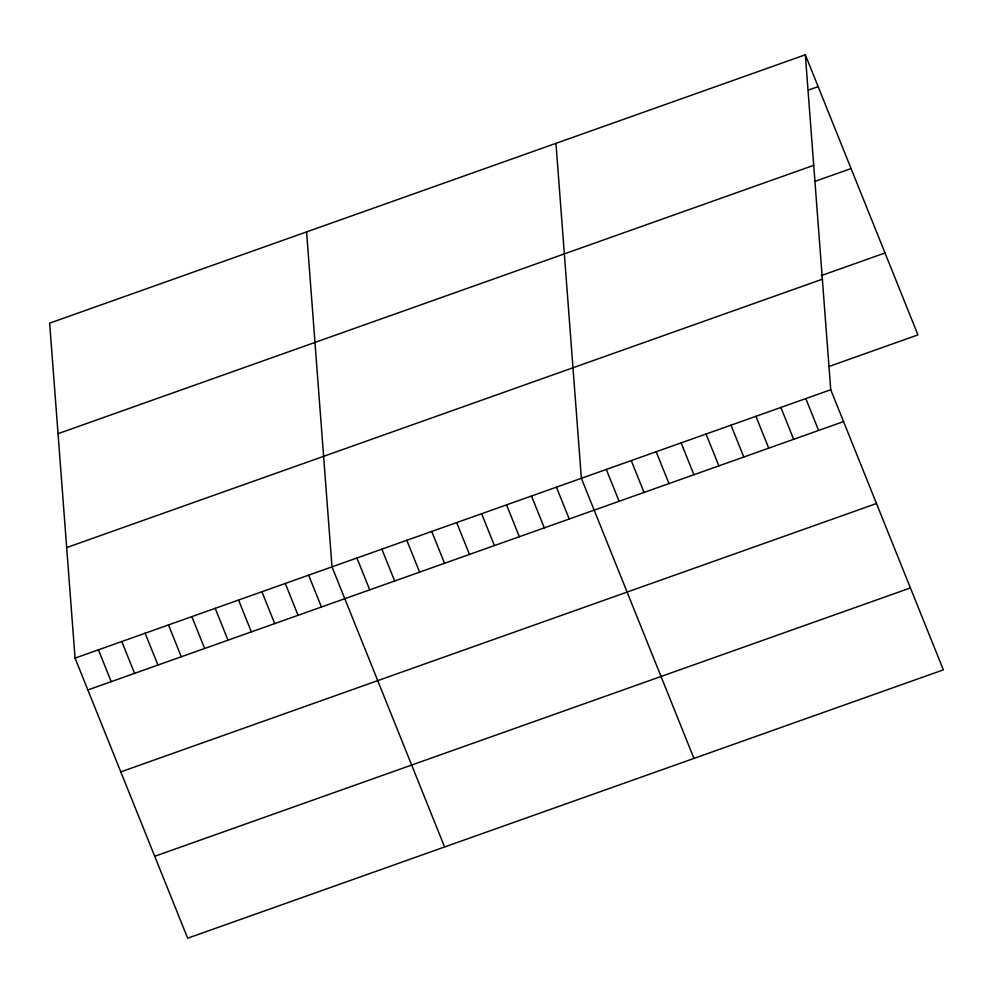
<?xml version="1.0" encoding="UTF-8"?>
<svg xmlns="http://www.w3.org/2000/svg" width="993" height="993" viewBox="0 0 993 993"><rect width="100%" height="100%" fill="white"/><g stroke="black" fill="none" stroke-linecap="round" stroke-linejoin="round"><path stroke-width="1.49" d="M805.335 54.789L49.65 323.147L75.058 658.111L187.665 938.211L943.35 669.853L830.744 389.74L805.335 54.789L917.942 334.889L829.279 366.38M808.439 90.065L818.133 86.627M58.041 433.68L813.726 165.322M815.054 181.347L851.075 168.549M821.273 275.595L885.011 252.967M66.68 547.577L822.365 279.207M75.058 658.111L830.744 389.74M87.856 689.949L843.553 421.591M120.798 771.884L876.484 503.513M154.722 856.289L910.42 587.93M805.807 398.603L818.604 430.441M780.87 407.453L793.668 439.303M755.934 416.315L768.731 448.153M730.997 425.165L743.794 457.016M706.06 434.028L718.858 465.866M681.124 442.878L693.921 474.728M656.187 451.741L668.984 483.579M631.25 460.591L644.047 492.429M606.313 469.453L619.111 501.291M693.97 758.416L581.364 478.303L555.956 143.34M556.428 487.166L569.237 519.004M531.491 496.016L544.301 527.854M506.554 504.878L519.351 536.716M481.617 513.729L494.415 545.567M456.681 522.591L469.478 554.429M431.744 531.441L444.541 563.279M406.807 540.304L419.605 572.142M381.871 549.154L394.668 580.992M356.934 558.016L369.731 589.854M444.591 846.979L331.997 566.866L306.589 231.903M308.637 575.158L321.434 606.996M285.276 583.462L298.074 615.3M261.916 591.754L274.726 623.592M238.568 600.045L251.366 631.883M215.208 608.337L228.005 640.187M191.848 616.641L204.645 648.479M168.487 624.932L181.285 656.77M145.127 633.224L157.937 665.062M121.779 641.515L134.576 673.366M98.419 649.819L111.216 681.657"/></g></svg>
